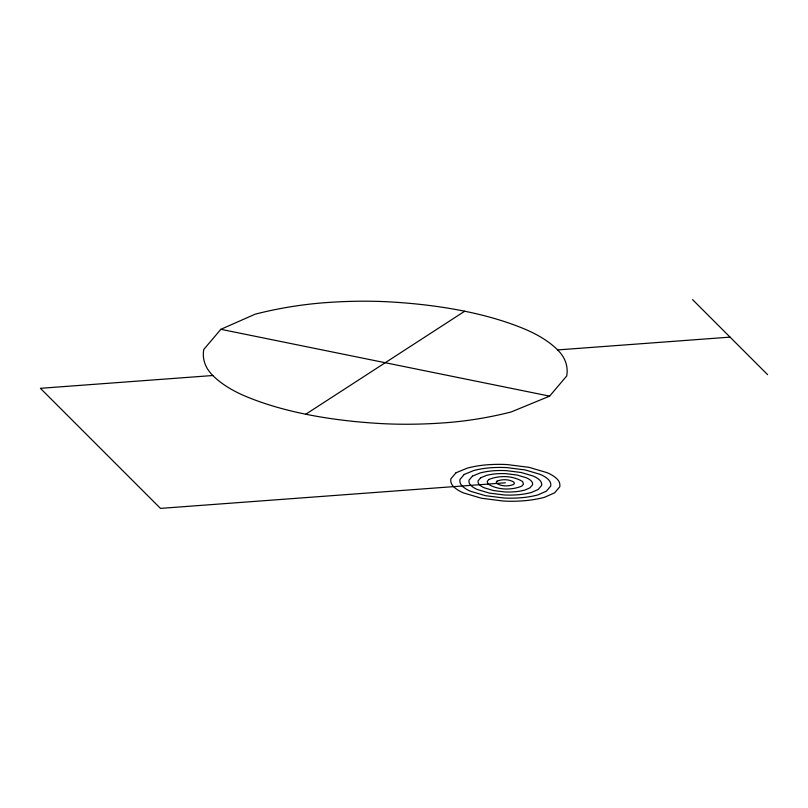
<?xml version="1.0" encoding="UTF-8"?>
<svg xmlns="http://www.w3.org/2000/svg" width="808" height="808" viewBox="0 0 808 808"><rect width="100%" height="100%" fill="white"/><g stroke="black" fill="none" stroke-linecap="round" stroke-linejoin="round"><path stroke-width="1.21" d="M220.867 329.31L203.768 349.47A158.469 64.711 -10.1 0 0 212.817 375.518A248.187 101.343 -10.1 0 0 246.288 396.587A374.942 153.096 -10.1 0 0 378.296 423.412A248.187 101.343 -10.1 0 0 445.279 422.766A158.469 64.711 -10.1 0 0 511.191 411.959L549.612 396.132L566.711 375.973A158.469 64.711 -10.1 0 0 557.651 349.925A248.187 101.343 -10.1 0 0 524.18 328.856A374.942 153.096 -10.1 0 0 392.183 302.03A248.187 101.343 -10.1 0 0 325.2 302.677A168.266 68.71 -10.1 0 0 255.207 314.161L220.867 329.31L549.612 396.132M305.777 414.221L464.701 311.221M212.817 375.518L40.4 388.315L160.479 508.394L505.323 482.8M557.651 349.925L730.079 337.128M692.547 299.606L767.6 374.659M456.005 472.781L450.874 478.831A47.541 19.412 -10.1 0 0 453.591 486.638A74.457 30.401 -10.1 0 0 463.641 492.961L481.477 498.253L503.233 501.011A74.457 30.401 -10.1 0 0 523.332 500.819A50.48 20.614 -10.1 0 0 544.329 497.375L554.631 492.829L559.762 486.78A47.541 19.412 -10.1 0 0 557.045 478.962A74.457 30.401 -10.1 0 0 547.006 472.65L529.159 467.357L507.404 464.6A74.457 30.401 -10.1 0 0 487.305 464.792A47.541 19.412 -10.1 0 0 467.539 468.034L456.005 472.781M464.226 474.447L459.954 479.487A39.612 16.18 -10.1 0 0 462.216 486.002A62.044 25.331 -10.1 0 0 470.579 491.274L485.457 495.678L503.586 497.981A62.044 25.331 -10.1 0 0 520.332 497.819A42.066 17.18 -10.1 0 0 537.825 494.951L546.41 491.153L550.692 486.113A39.612 16.18 -10.1 0 0 548.43 479.609A62.044 25.331 -10.1 0 0 540.057 474.336L525.19 469.933L507.06 467.63A62.044 25.331 -10.1 0 0 490.315 467.792A39.612 16.18 -10.1 0 0 473.831 470.498L464.226 474.447M472.448 476.124L469.024 480.154A31.694 12.938 -10.1 0 0 470.832 485.366A49.642 20.271 -10.1 0 0 477.528 489.577L489.426 493.102L503.929 494.94A49.642 20.271 -10.1 0 0 517.332 494.809A33.653 13.746 -10.1 0 0 531.331 492.516L538.199 489.486L541.612 485.457A31.694 12.938 -10.1 0 0 539.805 480.245A49.642 20.271 -10.1 0 0 533.108 476.033L521.21 472.508L506.707 470.67A49.642 20.271 -10.1 0 0 493.314 470.791A31.694 12.938 -10.1 0 0 480.134 472.953L472.448 476.124M480.669 477.791L478.104 480.821A23.765 9.706 -10.1 0 0 479.457 484.719A37.229 15.201 -10.1 0 0 484.477 487.881L493.405 490.527L504.283 491.91A37.229 15.201 -10.1 0 0 514.322 491.809A25.24 10.302 -10.1 0 0 524.826 490.092L529.977 487.82L532.543 484.79A23.765 9.706 -10.1 0 0 531.179 480.881A37.229 15.201 -10.1 0 0 526.16 477.72L517.241 475.084L506.364 473.7A37.229 15.201 -10.1 0 0 496.314 473.801A23.765 9.706 -10.1 0 0 486.426 475.417L480.669 477.791M488.88 479.467L487.174 481.477L488.082 484.083C497.89 490.072 511.232 490.426 521.756 486.143L523.463 484.133L522.564 481.528C512.747 475.518 499.445 475.215 488.88 479.467M497.102 481.134L496.243 482.144L496.698 483.447C501.606 486.436 508.272 486.608 513.534 484.477L514.393 483.467L513.938 482.164C509.03 479.164 502.384 479.013 497.102 481.134"/></g></svg>
